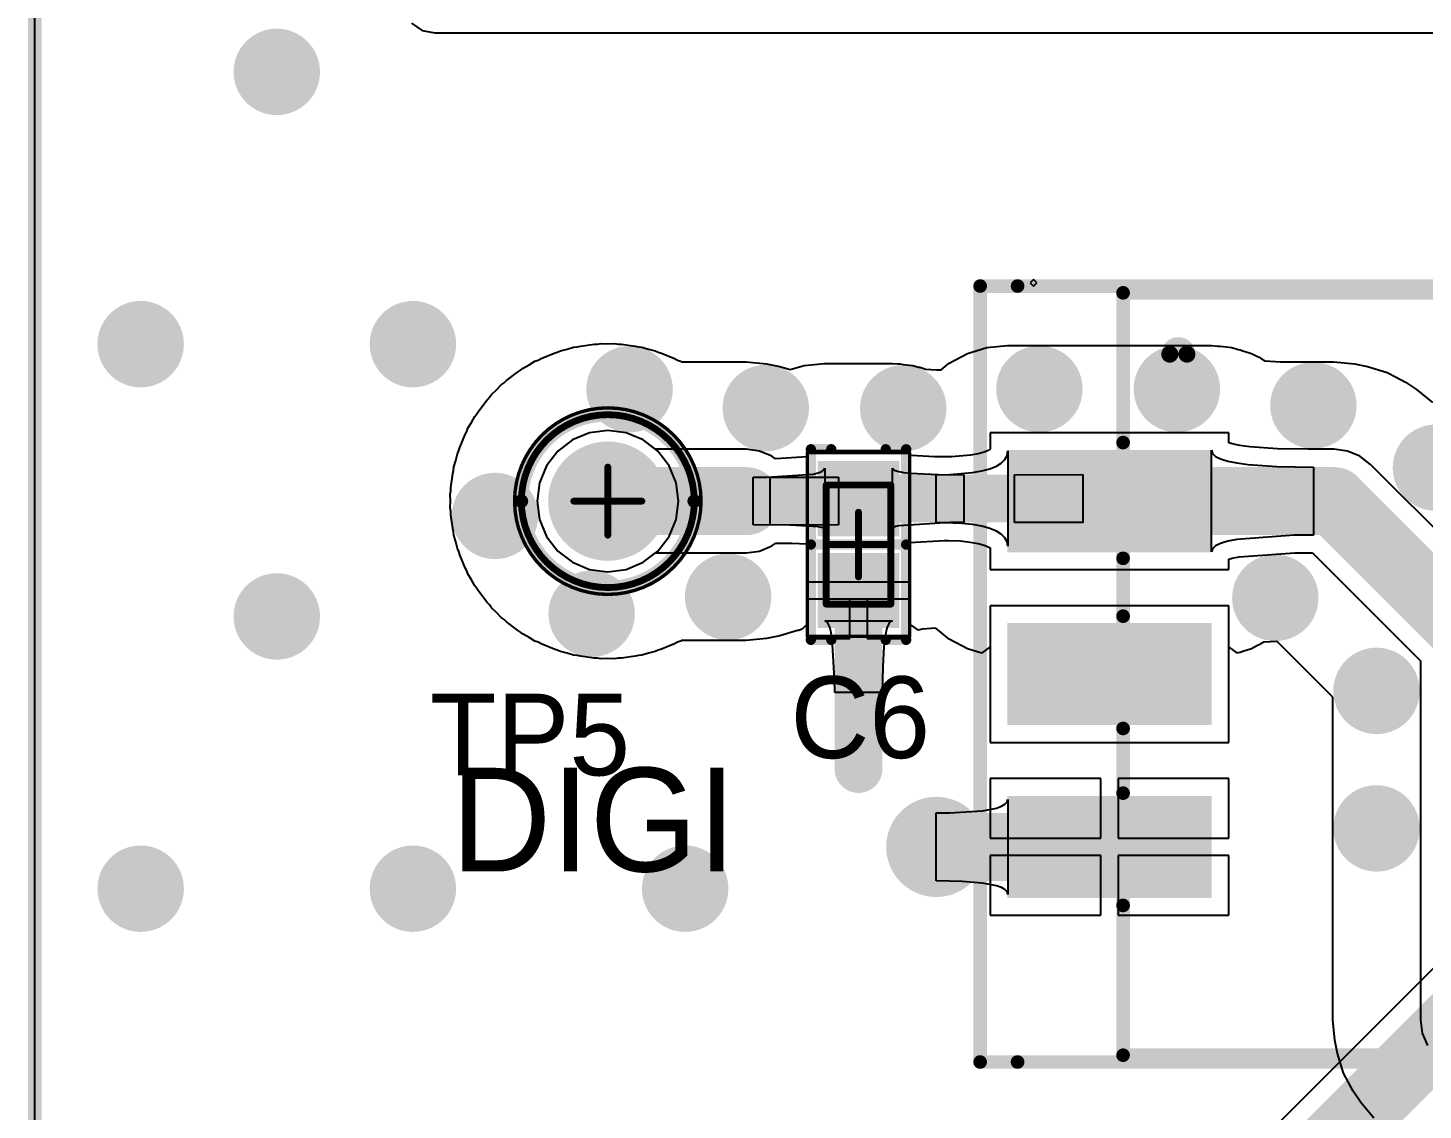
# Model space of a CAD drawing. Header units: millimetres. Extents: x 38.3 to 116.8, y 314 to 397.1.
# Drawn here: x 38.34 to 58.84, y 336.75 to 352.65 of the extents above; entities that cross this region are included whole.
import ezdxf

# ---------------------------------------------------------------- set-up
doc = ezdxf.new("R2010")
doc.units = ezdxf.units.MM
for name, color, linetype in [('BottomLayer', 5, 'Continuous'), ('BottomSolder', 6, 'Continuous'), ('Mechanical1', 6, 'Continuous'), ('Mechanical13', 56, 'Continuous'), ('Mechanical15', 56, 'Continuous'), ('Mechanical16', 56, 'Continuous'), ('Mechanical5', 56, 'Continuous'), ('MultiLayer', 9, 'Continuous'), ('PadHoleLayer', 156, 'Continuous'), ('TopLayer', 1, 'Continuous'), ('TopOverlay', 2, 'Continuous'), ('TopPaste', 8, 'Continuous'), ('TopSolder', 216, 'Continuous'), ('ViaHoleLayer', 16, 'Continuous')]:
    doc.layers.add(name, color=color, linetype=linetype)

# ---------------------------------------------------------------- blocks, each defined once
blk = doc.blocks.new('KSTN_5001_56')
at = {"layer": 'BottomLayer', "const_width": 0.775}
blk.add_lwpolyline([(-0.387, 0, 1), (0.387, 0, 1)], format="xyb", close=True, dxfattribs=at)
at = {"layer": 'BottomSolder', "const_width": 0.877}
blk.add_lwpolyline([(-0.438, 0, 1), (0.438, 0, 1)], format="xyb", close=True, dxfattribs=at)
at = {"layer": 'Mechanical13'}
for points, const_width in [([(1.27, 0, 1), (-1.27, 0, 1)], 0.1), ([(-1.295, 0, 1), (-1.245, 0, 1)], 0.05), ([(1.245, 0, 1), (1.295, 0, 1)], 0.05)]:
    blk.add_lwpolyline(points, format="xyb", close=True, dxfattribs=dict(at, const_width=const_width))
at = {"layer": 'Mechanical15'}
for points, const_width in [([(1.37, 0, 1), (-1.37, 0, 1)], 0.05), ([(-0.025, 0.5, 1), (0.025, 0.5, 1)], 0.05), ([(-0.025, 0.5, 1), (0.025, 0.5, 1)], 0.05), ([(-1.382, 0, 1), (-1.358, 0, 1)], 0.025), ([(-0.525, 0, 1), (-0.475, 0, 1)], 0.05), ([(-0.525, 0, 1), (-0.475, 0, 1)], 0.05), ([(0.475, 0, 1), (0.525, 0, 1)], 0.05), ([(0.475, 0, 1), (0.525, 0, 1)], 0.05), ([(1.358, 0, 1), (1.382, 0, 1)], 0.025), ([(-0.025, -0.5, 1), (0.025, -0.5, 1)], 0.05), ([(-0.025, -0.5, 1), (0.025, -0.5, 1)], 0.05)]:
    blk.add_lwpolyline(points, format="xyb", close=True, dxfattribs=dict(at, const_width=const_width))
at = {"layer": 'Mechanical15', "const_width": 0.1}
for points in [[(0, -0.5), (0, 0.5)], [(0, -0.5), (0, 0.5)], [(-0.5, 0), (0.5, 0)], [(-0.5, 0), (0.5, 0)]]:
    blk.add_lwpolyline(points, dxfattribs=at)
at = {"layer": 'MultiLayer', "const_width": 0.775}
blk.add_lwpolyline([(-0.387, 0, 1), (0.387, 0, 1)], format="xyb", close=True, dxfattribs=at)
at = {"layer": 'PadHoleLayer', "const_width": 0.508}
blk.add_lwpolyline([(-0.254, 0, 1), (0.254, 0, 1)], format="xyb", close=True, dxfattribs=at)
at = {"layer": 'TopLayer', "const_width": 0.775}
blk.add_lwpolyline([(-0.387, 0, 1), (0.387, 0, 1)], format="xyb", close=True, dxfattribs=at)
at = {"layer": 'TopOverlay'}
for points, const_width in [([(1.27, 0, 1), (-1.27, 0, 1)], 0.2), ([(-1.32, 0, 1), (-1.22, 0, 1)], 0.1), ([(1.22, 0, 1), (1.32, 0, 1)], 0.1)]:
    blk.add_lwpolyline(points, format="xyb", close=True, dxfattribs=dict(at, const_width=const_width))
at = {"layer": 'TopSolder', "const_width": 0.877}
blk.add_lwpolyline([(-0.438, 0, 1), (0.438, 0, 1)], format="xyb", close=True, dxfattribs=at)
blk = doc.blocks.new('SM_LP_5001_66')
at = {"layer": 'Mechanical13', "const_width": 0.2}
for points in [[(-6.4, -5.6), (-6.4, 5.6)], [(-6.4, 5.6), (6.4, 5.6)], [(6.4, -5.6), (6.4, 5.6)], [(-6.4, -5.6), (6.4, -5.6)]]:
    blk.add_lwpolyline(points, dxfattribs=at)
at = {"layer": 'Mechanical13', "const_width": 0.1}
for points in [[(-6.45, 5.6, 1), (-6.35, 5.6, 1)], [(-6.45, 5.6, 1), (-6.35, 5.6, 1)], [(6.35, 5.6, 1), (6.45, 5.6, 1)], [(6.35, 5.6, 1), (6.45, 5.6, 1)], [(-6.45, -5.6, 1), (-6.35, -5.6, 1)], [(-6.45, -5.6, 1), (-6.35, -5.6, 1)], [(6.35, -5.6, 1), (6.45, -5.6, 1)], [(6.35, -5.6, 1), (6.45, -5.6, 1)]]:
    blk.add_lwpolyline(points, format="xyb", close=True, dxfattribs=at)
at = {"layer": 'Mechanical15', "const_width": 0.2}
for points in [[(-8.5, -5.7), (-8.5, 5.7)], [(-8.5, 5.7), (8.5, 5.7)], [(8.5, -5.7), (8.5, 5.7)], [(-8.5, -5.7), (8.5, -5.7)]]:
    blk.add_lwpolyline(points, dxfattribs=at)
at = {"layer": 'Mechanical15', "const_width": 0.1}
for points in [[(-8.55, 5.7, 1), (-8.45, 5.7, 1)], [(-8.55, 5.7, 1), (-8.45, 5.7, 1)], [(8.45, 5.7, 1), (8.55, 5.7, 1)], [(8.45, 5.7, 1), (8.55, 5.7, 1)], [(-8.55, -5.7, 1), (-8.45, -5.7, 1)], [(-8.55, -5.7, 1), (-8.45, -5.7, 1)], [(8.45, -5.7, 1), (8.55, -5.7, 1)], [(8.45, -5.7, 1), (8.55, -5.7, 1)]]:
    blk.add_lwpolyline(points, format="xyb", close=True, dxfattribs=at)
at = {"layer": 'Mechanical16', "const_width": 0.1}
for points in [[(0, -0.5), (0, 0.5)], [(-0.5, 0), (0.5, 0)]]:
    blk.add_lwpolyline(points, dxfattribs=at)
at = {"layer": 'Mechanical16', "const_width": 0.05}
for points in [[(-0.025, 0.5, 1), (0.025, 0.5, 1)], [(-0.525, 0, 1), (-0.475, 0, 1)], [(0.475, 0, 1), (0.525, 0, 1)], [(-0.025, -0.5, 1), (0.025, -0.5, 1)]]:
    blk.add_lwpolyline(points, format="xyb", close=True, dxfattribs=at)
at = {"layer": 'Mechanical5', "const_width": 0.2}
for points in [[(-8.5, -5.7), (-8.5, 5.7)], [(-7.95, 5.7), (7.95, 5.7)], [(8.5, -5.7), (8.5, 5.7)], [(-7.95, -5.7), (7.95, -5.7)]]:
    blk.add_lwpolyline(points, dxfattribs=at)
at = {"layer": 'Mechanical5', "const_width": 0.1}
for points in [[(-8.55, 5.7, 1), (-8.45, 5.7, 1)], [(-8, 5.7, 1), (-7.9, 5.7, 1)], [(7.9, 5.7, 1), (8, 5.7, 1)], [(8.45, 5.7, 1), (8.55, 5.7, 1)], [(-8.55, -5.7, 1), (-8.45, -5.7, 1)], [(-8, -5.7, 1), (-7.9, -5.7, 1)], [(7.9, -5.7, 1), (8, -5.7, 1)], [(8.45, -5.7, 1), (8.55, -5.7, 1)]]:
    blk.add_lwpolyline(points, format="xyb", close=True, dxfattribs=at)
at = {"layer": 'TopLayer'}
for points in [[(-8.1, 1.79), (-5.1, 1.79), (-8.1, 3.29), (-5.1, 3.29)], [(5.1, 1.79), (8.1, 1.79), (5.1, 3.29), (8.1, 3.29)], [(-8.1, -0.75), (-5.1, -0.75), (-8.1, 0.75), (-5.1, 0.75)], [(5.1, -0.75), (8.1, -0.75), (5.1, 0.75), (8.1, 0.75)], [(-8.1, -3.29), (-5.1, -3.29), (-8.1, -1.79), (-5.1, -1.79)], [(5.1, -3.29), (8.1, -3.29), (5.1, -1.79), (8.1, -1.79)]]:
    blk.add_solid(points, dxfattribs=at)
at = {"layer": 'TopOverlay', "const_width": 0.2}
for points in [[(-6.4, 3.4), (-6.4, 5.6)], [(-6.4, 5.6), (6.4, 5.6)], [(6.4, 3.4), (6.4, 5.6)], [(-6.4, 0.85), (-6.4, 1.7)], [(6.4, 0.85), (6.4, 1.7)], [(-6.4, -1.75), (-6.4, -0.8)], [(6.4, -1.75), (6.4, -0.8)], [(-6.4, -5.6), (-6.4, -3.4)], [(6.4, -5.6), (6.4, -3.4)], [(-6.4, -5.6), (6.4, -5.6)]]:
    blk.add_lwpolyline(points, dxfattribs=at)
at = {"layer": 'TopOverlay'}
for points, const_width in [([(-6.45, 5.6, 1), (-6.35, 5.6, 1)], 0.1), ([(-6.45, 5.6, 1), (-6.35, 5.6, 1)], 0.1), ([(6.35, 5.6, 1), (6.45, 5.6, 1)], 0.1), ([(6.35, 5.6, 1), (6.45, 5.6, 1)], 0.1), ([(-5.463, 4.699, 1), (-5.713, 4.699, 1)], 0.25), ([(-5.776, 4.699, 1), (-5.651, 4.699, 1)], 0.125), ([(-5.525, 4.699, 1), (-5.4, 4.699, 1)], 0.125), ([(-6.45, 3.4, 1), (-6.35, 3.4, 1)], 0.1), ([(6.35, 3.4, 1), (6.45, 3.4, 1)], 0.1), ([(-6.45, 1.7, 1), (-6.35, 1.7, 1)], 0.1), ([(6.35, 1.7, 1), (6.45, 1.7, 1)], 0.1), ([(-6.45, 0.85, 1), (-6.35, 0.85, 1)], 0.1), ([(6.35, 0.85, 1), (6.45, 0.85, 1)], 0.1), ([(-6.45, -0.8, 1), (-6.35, -0.8, 1)], 0.1), ([(6.35, -0.8, 1), (6.45, -0.8, 1)], 0.1), ([(-6.45, -1.75, 1), (-6.35, -1.75, 1)], 0.1), ([(6.35, -1.75, 1), (6.45, -1.75, 1)], 0.1), ([(-6.45, -3.4, 1), (-6.35, -3.4, 1)], 0.1), ([(6.35, -3.4, 1), (6.45, -3.4, 1)], 0.1), ([(-6.45, -5.6, 1), (-6.35, -5.6, 1)], 0.1), ([(-6.45, -5.6, 1), (-6.35, -5.6, 1)], 0.1), ([(6.35, -5.6, 1), (6.45, -5.6, 1)], 0.1), ([(6.35, -5.6, 1), (6.45, -5.6, 1)], 0.1)]:
    blk.add_lwpolyline(points, format="xyb", close=True, dxfattribs=dict(at, const_width=const_width))
at = {"layer": 'TopPaste'}
for points in [[(-8.1, 1.79), (-5.1, 1.79), (-8.1, 3.29), (-5.1, 3.29)], [(5.1, 1.79), (8.1, 1.79), (5.1, 3.29), (8.1, 3.29)], [(-8.1, -0.75), (-5.1, -0.75), (-8.1, 0.75), (-5.1, 0.75)], [(5.1, -0.75), (8.1, -0.75), (5.1, 0.75), (8.1, 0.75)], [(-8.1, -3.29), (-5.1, -3.29), (-8.1, -1.79), (-5.1, -1.79)], [(5.1, -3.29), (8.1, -3.29), (5.1, -1.79), (8.1, -1.79)]]:
    blk.add_solid(points, dxfattribs=at)
at = {"layer": 'TopSolder'}
for points in [[(-8.1, 1.79), (-5.1, 1.79), (-8.1, 3.29), (-5.1, 3.29)], [(5.1, 1.79), (8.1, 1.79), (5.1, 3.29), (8.1, 3.29)], [(-8.1, -0.75), (-5.1, -0.75), (-8.1, 0.75), (-5.1, 0.75)], [(5.1, -0.75), (8.1, -0.75), (5.1, 0.75), (8.1, 0.75)], [(-8.1, -3.29), (-5.1, -3.29), (-8.1, -1.79), (-5.1, -1.79)], [(5.1, -3.29), (8.1, -3.29), (5.1, -1.79), (8.1, -1.79)]]:
    blk.add_solid(points, dxfattribs=at)
at = {"layer": 'Mechanical5'}
blk.add_text('T2', height=1, dxfattribs=at).set_placement((0, 0))
blk = doc.blocks.new('CAP_0603_1608_101')
at = {"layer": 'Mechanical13', "const_width": 0.1}
for points in [[(-0.875, 0.475), (-0.875, -0.475)], [(-0.875, 0.475), (0.875, 0.475)], [(0.875, 0.475), (0.875, -0.475)], [(-0.875, -0.475), (0.875, -0.475)]]:
    blk.add_lwpolyline(points, dxfattribs=at)
at = {"layer": 'Mechanical13', "const_width": 0.05}
for points in [[(-0.9, 0.475, 1), (-0.85, 0.475, 1)], [(-0.9, 0.475, 1), (-0.85, 0.475, 1)], [(0.85, 0.475, 1), (0.9, 0.475, 1)], [(0.85, 0.475, 1), (0.9, 0.475, 1)], [(-0.9, -0.475, 1), (-0.85, -0.475, 1)], [(-0.9, -0.475, 1), (-0.85, -0.475, 1)], [(0.85, -0.475, 1), (0.9, -0.475, 1)], [(0.85, -0.475, 1), (0.9, -0.475, 1)]]:
    blk.add_lwpolyline(points, format="xyb", close=True, dxfattribs=at)
at = {"layer": 'Mechanical15'}
for points, const_width in [([(-1.35, 0.75), (-1.35, -0.75)], 0.05), ([(-1.35, 0.75), (1.35, 0.75)], 0.05), ([(1.35, 0.75), (1.35, -0.75)], 0.05), ([(0, 0.475), (0, -0.475)], 0.1), ([(-0.475, 0), (0.475, 0)], 0.1), ([(-1.35, -0.75), (1.35, -0.75)], 0.05)]:
    blk.add_lwpolyline(points, dxfattribs=dict(at, const_width=const_width))
for points, const_width in [([(-1.362, 0.75, 1), (-1.338, 0.75, 1)], 0.025), ([(-1.362, 0.75, 1), (-1.338, 0.75, 1)], 0.025), ([(1.338, 0.75, 1), (1.362, 0.75, 1)], 0.025), ([(1.338, 0.75, 1), (1.362, 0.75, 1)], 0.025), ([(-0.025, 0.475, 1), (0.025, 0.475, 1)], 0.05), ([(-0.5, 0, 1), (-0.45, 0, 1)], 0.05), ([(0.45, 0, 1), (0.5, 0, 1)], 0.05), ([(-0.025, -0.475, 1), (0.025, -0.475, 1)], 0.05), ([(-1.362, -0.75, 1), (-1.338, -0.75, 1)], 0.025), ([(-1.362, -0.75, 1), (-1.338, -0.75, 1)], 0.025), ([(1.338, -0.75, 1), (1.362, -0.75, 1)], 0.025), ([(1.338, -0.75, 1), (1.362, -0.75, 1)], 0.025)]:
    blk.add_lwpolyline(points, format="xyb", close=True, dxfattribs=dict(at, const_width=const_width))
at = {"layer": 'TopLayer'}
for points in [[(-0.225, -0.5), (-0.225, 0.5), (-1.125, -0.5), (-1.125, 0.5)], [(1.125, -0.5), (1.125, 0.5), (0.225, -0.5), (0.225, 0.5)]]:
    blk.add_solid(points, dxfattribs=at)
at = {"layer": 'TopOverlay', "const_width": 0.15}
for points in [[(-1.4, 0.7), (1.4, 0.7)], [(-1.4, 0.7), (-1.4, 0.4)], [(0, 0.7), (0, -0.7)], [(1.4, 0.7), (1.4, 0.4)], [(-1.4, -0.4), (-1.4, -0.7)], [(1.4, -0.4), (1.4, -0.7)], [(-1.4, -0.7), (1.4, -0.7)]]:
    blk.add_lwpolyline(points, dxfattribs=at)
at = {"layer": 'TopOverlay', "const_width": 0.075}
for points in [[(-1.438, 0.7, 1), (-1.362, 0.7, 1)], [(-1.438, 0.7, 1), (-1.362, 0.7, 1)], [(-0.038, 0.7, 1), (0.038, 0.7, 1)], [(1.362, 0.7, 1), (1.438, 0.7, 1)], [(1.362, 0.7, 1), (1.438, 0.7, 1)], [(-1.438, 0.4, 1), (-1.362, 0.4, 1)], [(1.362, 0.4, 1), (1.438, 0.4, 1)], [(-1.438, -0.4, 1), (-1.362, -0.4, 1)], [(1.362, -0.4, 1), (1.438, -0.4, 1)], [(-1.438, -0.7, 1), (-1.362, -0.7, 1)], [(-1.438, -0.7, 1), (-1.362, -0.7, 1)], [(-0.038, -0.7, 1), (0.038, -0.7, 1)], [(1.362, -0.7, 1), (1.438, -0.7, 1)], [(1.362, -0.7, 1), (1.438, -0.7, 1)]]:
    blk.add_lwpolyline(points, format="xyb", close=True, dxfattribs=at)
at = {"layer": 'TopPaste'}
for points in [[(-0.225, -0.5), (-0.225, 0.5), (-1.125, -0.5), (-1.125, 0.5)], [(1.125, -0.5), (1.125, 0.5), (0.225, -0.5), (0.225, 0.5)]]:
    blk.add_solid(points, dxfattribs=at)
at = {"layer": 'TopSolder'}
for points in [[(-0.123, -0.602), (-0.123, 0.602), (-1.227, -0.602), (-1.227, 0.602)], [(1.227, -0.602), (1.227, 0.602), (0.123, -0.602), (0.123, 0.602)]]:
    blk.add_solid(points, dxfattribs=at)

msp = doc.modelspace()

# ---------------------------------------------------------------- linework, layer by layer
at = {"layer": 'BottomLayer'}
for p, q in [((38.443, 315.15), (38.443, 395.948)), ((43.978, 352.715), (44.136, 352.609)), ((44.136, 352.609), (44.323, 352.572)), ((44.323, 352.572), (61.712, 352.572)), ((46.594, 346.697), (46.344, 346.593)), ((46.863, 346.732), (46.594, 346.697)), ((47.132, 346.697), (46.863, 346.732)), ((47.382, 346.593), (47.132, 346.697)), ((46.129, 346.428), (45.964, 346.213)), ((46.344, 346.593), (46.129, 346.428)), ((47.597, 346.428), (47.382, 346.593)), ((47.762, 346.213), (47.597, 346.428)), ((45.964, 346.213), (45.86, 345.963)), ((47.866, 345.963), (47.762, 346.213)), ((45.86, 345.963), (45.825, 345.694)), ((47.901, 345.694), (47.866, 345.963)), ((45.825, 345.694), (45.86, 345.425)), ((47.866, 345.425), (47.901, 345.694)), ((45.86, 345.425), (45.964, 345.175)), ((47.762, 345.175), (47.866, 345.425)), ((45.964, 345.175), (46.129, 344.96)), ((47.597, 344.96), (47.762, 345.175)), ((46.129, 344.96), (46.344, 344.795)), ((46.344, 344.795), (46.594, 344.691)), ((47.132, 344.691), (47.382, 344.795)), ((47.382, 344.795), (47.597, 344.96)), ((46.594, 344.691), (46.863, 344.656)), ((46.863, 344.656), (47.132, 344.691)), ((59.66, 339.501), (56.739, 336.58))]:
    msp.add_line(p, q, dxfattribs=at)
at = {"layer": 'BottomLayer', "const_width": 0.635}
for points in [[(41.682, 352, 1), (42.317, 352, 1)], [(39.682, 348, 1), (40.317, 348, 1)], [(43.682, 348, 1), (44.317, 348, 1)], [(46.865, 347.338, 1), (47.5, 347.338, 1)], [(52.886, 347.341, 1), (53.521, 347.341, 1)], [(54.906, 347.341, 1), (55.541, 347.341, 1)], [(48.866, 347.061, 1), (49.501, 347.061, 1)], [(50.886, 347.057, 1), (51.521, 347.057, 1)], [(56.911, 347.1, 1), (57.546, 347.1, 1)], [(58.712, 346.185, 1), (59.347, 346.185, 1)], [(44.888, 345.476, 1), (45.523, 345.476, 1)], [(48.313, 344.288, 1), (48.948, 344.288, 1)], [(56.352, 344.273, 1), (56.987, 344.273, 1)], [(41.682, 344, 1), (42.317, 344, 1)], [(46.308, 344.039, 1), (46.943, 344.039, 1)], [(57.839, 342.906, 1), (58.474, 342.906, 1)], [(57.839, 340.886, 1), (58.474, 340.886, 1)], [(51.371, 340.614, 1), (52.007, 340.614, 1)], [(39.682, 340, 1), (40.317, 340, 1)], [(43.682, 340, 1), (44.317, 340, 1)], [(47.682, 340, 1), (48.317, 340, 1)]]:
    msp.add_lwpolyline(points, format="xyb", close=True, dxfattribs=at)
at = {"layer": 'BottomLayer', "const_width": 1}
msp.add_lwpolyline([(57.277, 336.042), (60.198, 338.963)], dxfattribs=at)
at = {"layer": 'BottomSolder', "const_width": 0.737}
msp.add_lwpolyline([(51.321, 340.614, 1), (52.057, 340.614, 1)], format="xyb", close=True, dxfattribs=at)
at = {"layer": 'Mechanical1', "const_width": 0.2}
msp.add_lwpolyline([(38.443, 315.15), (38.443, 395.948)], dxfattribs=at)
at = {"layer": 'MultiLayer', "const_width": 0.635}
for points in [[(41.682, 352, 1), (42.317, 352, 1)], [(39.682, 348, 1), (40.317, 348, 1)], [(43.682, 348, 1), (44.317, 348, 1)], [(46.865, 347.338, 1), (47.5, 347.338, 1)], [(52.886, 347.341, 1), (53.521, 347.341, 1)], [(54.906, 347.341, 1), (55.541, 347.341, 1)], [(48.866, 347.061, 1), (49.501, 347.061, 1)], [(50.886, 347.057, 1), (51.521, 347.057, 1)], [(56.911, 347.1, 1), (57.546, 347.1, 1)], [(58.712, 346.185, 1), (59.347, 346.185, 1)], [(44.888, 345.476, 1), (45.523, 345.476, 1)], [(48.313, 344.288, 1), (48.948, 344.288, 1)], [(56.352, 344.273, 1), (56.987, 344.273, 1)], [(41.682, 344, 1), (42.317, 344, 1)], [(46.308, 344.039, 1), (46.943, 344.039, 1)], [(57.839, 342.906, 1), (58.474, 342.906, 1)], [(57.839, 340.886, 1), (58.474, 340.886, 1)], [(51.371, 340.614, 1), (52.007, 340.614, 1)], [(39.682, 340, 1), (40.317, 340, 1)], [(43.682, 340, 1), (44.317, 340, 1)], [(47.682, 340, 1), (48.317, 340, 1)]]:
    msp.add_lwpolyline(points, format="xyb", close=True, dxfattribs=at)
at = {"layer": 'TopLayer'}
for p, q in [((38.443, 315.15), (38.443, 358.307)), ((45.884, 347.79), (46.073, 347.869)), ((46.073, 347.869), (46.121, 347.883)), ((46.121, 347.883), (46.167, 347.904)), ((46.167, 347.904), (46.265, 347.927)), ((46.265, 347.927), (46.361, 347.956)), ((46.361, 347.956), (46.411, 347.961)), ((46.411, 347.961), (46.46, 347.972)), ((46.46, 347.972), (46.662, 347.999)), ((46.662, 347.999), (46.713, 348.001)), ((46.713, 348.001), (46.763, 348.009)), ((46.763, 348.009), (46.863, 348.006)), ((46.863, 348.006), (46.963, 348.009)), ((46.963, 348.009), (47.013, 348.001)), ((47.013, 348.001), (47.064, 347.999)), ((47.064, 347.999), (47.266, 347.972)), ((47.266, 347.972), (47.315, 347.961)), ((47.315, 347.961), (47.365, 347.956)), ((47.365, 347.956), (47.461, 347.927)), ((47.461, 347.927), (47.559, 347.904)), ((47.559, 347.904), (47.605, 347.883)), ((47.605, 347.883), (47.653, 347.869)), ((47.653, 347.869), (47.842, 347.79)), ((51.879, 347.722), (52.145, 347.864)), ((52.145, 347.864), (52.433, 347.951)), ((52.433, 347.951), (52.733, 347.98)), ((52.733, 347.98), (55.733, 347.98)), ((55.733, 347.98), (55.823, 347.972)), ((55.823, 347.972), (55.858, 347.972)), ((55.858, 347.972), (55.904, 347.964)), ((55.904, 347.964), (56.033, 347.951)), ((56.033, 347.951), (56.124, 347.923)), ((56.124, 347.923), (56.154, 347.918)), ((56.154, 347.918), (56.192, 347.903)), ((56.192, 347.903), (56.321, 347.864)), ((56.321, 347.864), (56.408, 347.817)), ((45.58, 347.617), (45.619, 347.648)), ((45.619, 347.648), (45.707, 347.696)), ((45.707, 347.696), (45.793, 347.749)), ((45.793, 347.749), (45.84, 347.767)), ((45.84, 347.767), (45.884, 347.79)), ((47.842, 347.79), (47.886, 347.767)), ((47.886, 347.767), (47.933, 347.749)), ((47.933, 347.749), (47.947, 347.74)), ((47.947, 347.74), (48.895, 347.74)), ((48.895, 347.74), (49.195, 347.711)), ((49.195, 347.711), (49.39, 347.672)), ((49.39, 347.672), (49.542, 347.626)), ((49.542, 347.626), (49.746, 347.688)), ((49.746, 347.688), (50.046, 347.717)), ((50.046, 347.717), (51.046, 347.717)), ((51.046, 347.717), (51.124, 347.71)), ((51.124, 347.71), (51.152, 347.711)), ((51.152, 347.711), (51.2, 347.702)), ((51.2, 347.702), (51.346, 347.688)), ((51.346, 347.688), (51.425, 347.664)), ((51.425, 347.664), (51.449, 347.66)), ((51.449, 347.66), (51.489, 347.645)), ((51.489, 347.645), (51.528, 347.633)), ((51.761, 347.624), (51.879, 347.722)), ((56.408, 347.817), (56.434, 347.807)), ((56.434, 347.807), (56.465, 347.786)), ((56.465, 347.786), (56.522, 347.756)), ((56.522, 347.756), (56.745, 347.74)), ((56.745, 347.74), (57.531, 347.74)), ((57.531, 347.74), (57.831, 347.711)), ((57.831, 347.711), (58.026, 347.672)), ((58.026, 347.672), (58.314, 347.585)), ((45.338, 347.431), (45.375, 347.466)), ((45.375, 347.466), (45.537, 347.59)), ((45.537, 347.59), (45.58, 347.617)), ((51.528, 347.633), (51.693, 347.624)), ((51.693, 347.624), (51.761, 347.624)), ((58.314, 347.585), (58.447, 347.514)), ((58.447, 347.514), (58.58, 347.443)), ((58.58, 347.443), (58.745, 347.332)), ((45.126, 347.219), (45.155, 347.26)), ((45.155, 347.26), (45.228, 347.329)), ((45.228, 347.329), (45.297, 347.402)), ((45.297, 347.402), (45.338, 347.431)), ((58.745, 347.332), (58.978, 347.141)), ((44.967, 347.02), (45.091, 347.182)), ((45.091, 347.182), (45.126, 347.219)), ((44.808, 346.764), (44.861, 346.85)), ((44.861, 346.85), (44.909, 346.938)), ((44.909, 346.938), (44.94, 346.977)), ((44.94, 346.977), (44.967, 347.02)), ((44.688, 346.484), (44.767, 346.673)), ((44.767, 346.673), (44.79, 346.717)), ((44.79, 346.717), (44.808, 346.764)), ((46.594, 346.697), (46.344, 346.593)), ((46.594, 346.697), (46.344, 346.593)), ((46.863, 346.732), (46.594, 346.697)), ((46.863, 346.732), (46.594, 346.697)), ((47.132, 346.697), (46.863, 346.732)), ((47.132, 346.697), (46.863, 346.732)), ((47.382, 346.593), (47.132, 346.697)), ((47.382, 346.593), (47.132, 346.697)), ((55.72, 346.698), (52.479, 346.698)), ((52.479, 346.698), (52.479, 346.455)), ((55.72, 346.698), (52.479, 346.698)), ((52.479, 346.698), (52.479, 346.455)), ((55.73, 346.7), (55.72, 346.698)), ((55.73, 346.7), (55.72, 346.698)), ((55.74, 346.698), (55.73, 346.7)), ((55.74, 346.698), (55.73, 346.7)), ((55.742, 346.698), (55.74, 346.698)), ((55.742, 346.698), (55.74, 346.698)), ((55.751, 346.699), (55.742, 346.698)), ((55.751, 346.699), (55.742, 346.698)), ((55.755, 346.698), (55.751, 346.699)), ((55.755, 346.698), (55.751, 346.699)), ((55.987, 346.698), (55.755, 346.698)), ((55.987, 346.698), (55.755, 346.698)), ((55.987, 346.549), (55.987, 346.698)), ((55.987, 346.549), (55.987, 346.698)), ((44.653, 346.39), (44.674, 346.436)), ((44.674, 346.436), (44.688, 346.484)), ((46.129, 346.428), (45.964, 346.213)), ((46.129, 346.428), (45.964, 346.213)), ((46.344, 346.593), (46.129, 346.428)), ((46.344, 346.593), (46.129, 346.428)), ((47.562, 346.455), (47.382, 346.593)), ((47.562, 346.455), (47.382, 346.593)), ((48.895, 346.455), (47.562, 346.455)), ((48.895, 346.455), (47.562, 346.455)), ((49.092, 346.429), (48.895, 346.455)), ((49.092, 346.429), (48.895, 346.455)), ((49.275, 346.353), (49.092, 346.429)), ((49.275, 346.353), (49.092, 346.429)), ((50.039, 346.435), (49.792, 346.435)), ((49.792, 346.435), (49.792, 346.346)), ((50.039, 346.435), (49.792, 346.435)), ((49.792, 346.435), (49.792, 346.346)), ((50.049, 346.437), (50.039, 346.435)), ((50.049, 346.437), (50.039, 346.435)), ((50.059, 346.435), (50.049, 346.437)), ((50.049, 346.437), (50.049, 346.437)), ((50.049, 346.437), (50.049, 346.437)), ((50.059, 346.435), (50.049, 346.437)), ((50.049, 346.437), (50.049, 346.437)), ((50.049, 346.437), (50.049, 346.437)), ((51.033, 346.435), (50.059, 346.435)), ((51.033, 346.435), (50.059, 346.435)), ((51.043, 346.437), (51.033, 346.435)), ((51.043, 346.437), (51.033, 346.435)), ((51.053, 346.435), (51.043, 346.437)), ((51.053, 346.435), (51.043, 346.437)), ((51.3, 346.435), (51.053, 346.435)), ((51.3, 346.435), (51.053, 346.435)), ((51.3, 346.366), (51.3, 346.435)), ((51.3, 346.366), (51.3, 346.435)), ((52.393, 346.414), (52.303, 346.39)), ((52.393, 346.414), (52.303, 346.39)), ((52.453, 346.439), (52.393, 346.414)), ((52.453, 346.439), (52.393, 346.414)), ((52.479, 346.455), (52.453, 346.439)), ((52.479, 346.455), (52.453, 346.439)), ((52.729, 346.365), (52.739, 346.431)), ((52.739, 346.431), (52.739, 345.031)), ((55.73, 344.947), (55.73, 346.441)), ((55.73, 346.441), (55.745, 346.394)), ((56.034, 346.534), (55.987, 346.549)), ((56.034, 346.534), (55.987, 346.549)), ((56.148, 346.511), (56.034, 346.534)), ((56.148, 346.511), (56.034, 346.534)), ((56.296, 346.491), (56.148, 346.511)), ((56.296, 346.491), (56.148, 346.511)), ((56.701, 346.463), (56.296, 346.491)), ((56.701, 346.463), (56.296, 346.491)), ((57.149, 346.455), (56.701, 346.463)), ((57.149, 346.455), (56.701, 346.463)), ((57.531, 346.455), (57.149, 346.455)), ((57.531, 346.455), (57.149, 346.455)), ((57.728, 346.429), (57.531, 346.455)), ((57.728, 346.429), (57.531, 346.455)), ((57.911, 346.353), (57.728, 346.429)), ((57.911, 346.353), (57.728, 346.429)), ((44.601, 346.196), (44.63, 346.292)), ((44.63, 346.292), (44.653, 346.39)), ((45.964, 346.213), (45.86, 345.963)), ((45.964, 346.213), (45.86, 345.963)), ((49.326, 346.314), (49.275, 346.353)), ((49.326, 346.314), (49.275, 346.353)), ((49.792, 346.346), (49.326, 346.314)), ((49.792, 346.346), (49.326, 346.314)), ((51.326, 346.363), (51.3, 346.366)), ((51.326, 346.363), (51.3, 346.366)), ((51.661, 346.347), (51.326, 346.363)), ((51.661, 346.347), (51.326, 346.363)), ((51.916, 346.347), (51.661, 346.347)), ((51.916, 346.347), (51.661, 346.347)), ((52.19, 346.37), (51.916, 346.347)), ((52.19, 346.37), (51.916, 346.347)), ((52.303, 346.39), (52.19, 346.37)), ((52.303, 346.39), (52.19, 346.37)), ((52.571, 346.207), (52.644, 346.253)), ((52.644, 346.253), (52.697, 346.305)), ((52.697, 346.305), (52.729, 346.365)), ((55.745, 346.394), (55.79, 346.352)), ((55.79, 346.352), (55.865, 346.315)), ((55.865, 346.315), (55.97, 346.283)), ((55.97, 346.283), (56.105, 346.256)), ((56.105, 346.256), (56.27, 346.234)), ((56.27, 346.234), (56.69, 346.204)), ((58.069, 346.232), (57.911, 346.353)), ((58.069, 346.232), (57.911, 346.353)), ((60.101, 344.2), (58.069, 346.232)), ((60.101, 344.2), (58.069, 346.232)), ((44.558, 345.895), (44.585, 346.097)), ((44.585, 346.097), (44.596, 346.146)), ((44.596, 346.146), (44.601, 346.196)), ((48.999, 346.044), (49.199, 346.045)), ((48.999, 345.344), (48.999, 346.044)), ((49.199, 346.045), (49.881, 346.092)), ((49.248, 345.34), (49.248, 346.048)), ((49.248, 346.048), (49.259, 346.047)), ((49.259, 346.047), (49.411, 346.045)), ((49.411, 346.045), (50.252, 346.044)), ((49.881, 346.092), (49.955, 346.11)), ((49.955, 346.11), (50.007, 346.13)), ((50.007, 346.13), (50.039, 346.153)), ((50.039, 346.153), (50.049, 346.178)), ((50.049, 346.178), (50.049, 345.284)), ((50.252, 346.044), (50.252, 345.344)), ((51.043, 345.284), (51.043, 346.178)), ((51.043, 346.178), (51.053, 346.16)), ((51.053, 346.16), (51.085, 346.143)), ((51.085, 346.143), (51.137, 346.129)), ((51.137, 346.129), (51.211, 346.116)), ((51.211, 346.116), (51.305, 346.105)), ((51.305, 346.105), (51.715, 346.085)), ((51.686, 346.081), (51.886, 346.084)), ((51.686, 345.381), (51.686, 346.081)), ((51.715, 346.085), (52.093, 346.081)), ((51.886, 346.084), (52.223, 346.113)), ((52.093, 346.081), (52.093, 345.381)), ((52.223, 346.113), (52.36, 346.137)), ((52.36, 346.137), (52.476, 346.168)), ((52.476, 346.168), (52.571, 346.207)), ((52.839, 346.081), (53.843, 346.085)), ((52.839, 345.381), (52.839, 346.081)), ((53.843, 346.085), (53.843, 345.377)), ((56.69, 346.204), (57.23, 346.194)), ((57.23, 346.194), (57.23, 345.194)), ((44.548, 345.794), (44.556, 345.844)), ((44.556, 345.844), (44.558, 345.895)), ((45.86, 345.963), (45.825, 345.694)), ((45.86, 345.963), (45.825, 345.694)), ((44.551, 345.694), (44.548, 345.794)), ((44.548, 345.594), (44.551, 345.694)), ((44.556, 345.544), (44.548, 345.594)), ((45.825, 345.694), (45.86, 345.425)), ((45.825, 345.694), (45.86, 345.425)), ((44.558, 345.493), (44.556, 345.544)), ((44.585, 345.291), (44.558, 345.493)), ((45.86, 345.425), (45.964, 345.175)), ((45.86, 345.425), (45.964, 345.175)), ((44.596, 345.242), (44.585, 345.291)), ((44.601, 345.192), (44.596, 345.242)), ((44.63, 345.096), (44.601, 345.192)), ((49.535, 345.339), (48.999, 345.344)), ((50.252, 345.344), (49.248, 345.34)), ((49.881, 345.322), (49.535, 345.339)), ((49.955, 345.315), (49.881, 345.322)), ((50.007, 345.306), (49.955, 345.315)), ((50.039, 345.295), (50.007, 345.306)), ((50.049, 345.284), (50.039, 345.295)), ((51.053, 345.302), (51.043, 345.284)), ((51.085, 345.319), (51.053, 345.302)), ((51.137, 345.333), (51.085, 345.319)), ((51.893, 345.38), (51.137, 345.333)), ((52.065, 345.367), (51.686, 345.381)), ((52.093, 345.381), (51.893, 345.38)), ((52.223, 345.349), (52.065, 345.367)), ((52.36, 345.325), (52.223, 345.349)), ((52.476, 345.294), (52.36, 345.325)), ((52.571, 345.255), (52.476, 345.294)), ((52.644, 345.21), (52.571, 345.255)), ((52.697, 345.157), (52.644, 345.21)), ((53.68, 345.38), (52.839, 345.381)), ((53.832, 345.378), (53.68, 345.38)), ((53.843, 345.377), (53.832, 345.378)), ((56.945, 345.192), (56.105, 345.132)), ((57.23, 345.194), (56.945, 345.192)), ((44.653, 344.998), (44.63, 345.096)), ((44.674, 344.952), (44.653, 344.998)), ((45.964, 345.175), (46.129, 344.96)), ((45.964, 345.175), (46.129, 344.96)), ((49.092, 344.959), (49.275, 345.035)), ((49.092, 344.959), (49.275, 345.035)), ((49.275, 345.035), (49.331, 345.078)), ((49.275, 345.035), (49.331, 345.078)), ((49.331, 345.078), (49.56, 345.078)), ((49.331, 345.078), (49.56, 345.078)), ((49.56, 345.078), (49.792, 345.067)), ((49.56, 345.078), (49.792, 345.067)), ((49.792, 345.067), (49.792, 344.508)), ((49.792, 345.067), (49.792, 344.508)), ((51.3, 345.084), (51.806, 345.115)), ((51.3, 345.084), (51.806, 345.115)), ((51.3, 344.508), (51.3, 345.084)), ((51.3, 344.508), (51.3, 345.084)), ((51.806, 345.115), (51.867, 345.115)), ((51.806, 345.115), (51.867, 345.115)), ((51.867, 345.115), (52.046, 345.109)), ((51.867, 345.115), (52.046, 345.109)), ((52.046, 345.109), (52.186, 345.093)), ((52.046, 345.109), (52.186, 345.093)), ((52.186, 345.093), (52.303, 345.072)), ((52.186, 345.093), (52.303, 345.072)), ((52.303, 345.072), (52.393, 345.048)), ((52.303, 345.072), (52.393, 345.048)), ((52.393, 345.048), (52.453, 345.023)), ((52.393, 345.048), (52.453, 345.023)), ((52.453, 345.023), (52.479, 345.007)), ((52.453, 345.023), (52.479, 345.007)), ((52.479, 345.007), (52.479, 344.69)), ((52.479, 345.007), (52.479, 344.69)), ((52.729, 345.097), (52.697, 345.157)), ((52.739, 345.031), (52.729, 345.097)), ((55.745, 344.994), (55.73, 344.947)), ((55.79, 345.036), (55.745, 344.994)), ((55.865, 345.073), (55.79, 345.036)), ((55.97, 345.105), (55.865, 345.073)), ((56.105, 345.132), (55.97, 345.105)), ((44.688, 344.904), (44.674, 344.952)), ((44.767, 344.715), (44.688, 344.904)), ((46.129, 344.96), (46.344, 344.795)), ((46.129, 344.96), (46.344, 344.795)), ((46.344, 344.795), (46.594, 344.691)), ((46.344, 344.795), (46.594, 344.691)), ((47.132, 344.691), (47.382, 344.795)), ((47.132, 344.691), (47.382, 344.795)), ((47.382, 344.795), (47.562, 344.933)), ((47.382, 344.795), (47.562, 344.933)), ((47.562, 344.933), (48.895, 344.933)), ((47.562, 344.933), (48.895, 344.933)), ((48.895, 344.933), (49.092, 344.959)), ((48.895, 344.933), (49.092, 344.959)), ((55.987, 344.839), (56.034, 344.854)), ((55.987, 344.839), (56.034, 344.854)), ((55.987, 344.69), (55.987, 344.839)), ((55.987, 344.69), (55.987, 344.839)), ((56.034, 344.854), (56.14, 344.875)), ((56.034, 344.854), (56.14, 344.875)), ((56.14, 344.875), (56.955, 344.933)), ((56.14, 344.875), (56.955, 344.933)), ((56.955, 344.933), (57.054, 344.933)), ((56.955, 344.933), (57.054, 344.933)), ((57.054, 344.933), (57.216, 344.933)), ((57.054, 344.933), (57.216, 344.933)), ((57.216, 344.933), (58.802, 343.347)), ((57.216, 344.933), (58.802, 343.347)), ((44.79, 344.671), (44.767, 344.715)), ((44.808, 344.624), (44.79, 344.671)), ((44.861, 344.538), (44.808, 344.624)), ((46.594, 344.691), (46.863, 344.656)), ((46.594, 344.691), (46.863, 344.656)), ((46.863, 344.656), (47.132, 344.691)), ((46.863, 344.656), (47.132, 344.691)), ((52.479, 344.69), (55.72, 344.69)), ((52.479, 344.69), (55.72, 344.69)), ((55.72, 344.69), (55.73, 344.688)), ((55.72, 344.69), (55.73, 344.688)), ((55.73, 344.688), (55.74, 344.69)), ((55.73, 344.688), (55.74, 344.69)), ((55.74, 344.69), (55.742, 344.69)), ((55.74, 344.69), (55.742, 344.69)), ((55.742, 344.69), (55.751, 344.689)), ((55.742, 344.69), (55.751, 344.689)), ((55.751, 344.689), (55.755, 344.69)), ((55.751, 344.689), (55.755, 344.69)), ((55.755, 344.69), (55.987, 344.69)), ((55.755, 344.69), (55.987, 344.69)), ((44.909, 344.45), (44.861, 344.538)), ((44.94, 344.411), (44.909, 344.45)), ((44.967, 344.368), (44.94, 344.411)), ((45.091, 344.206), (44.967, 344.368)), ((49.792, 344.508), (50.546, 344.508)), ((49.792, 344.508), (50.546, 344.508)), ((50.546, 344.508), (51.3, 344.508)), ((50.546, 344.508), (51.3, 344.508)), ((45.126, 344.169), (45.091, 344.206)), ((45.155, 344.128), (45.126, 344.169)), ((50.419, 344.254), (49.792, 344.254)), ((49.792, 344.254), (49.792, 343.677)), ((50.546, 344.254), (49.792, 344.254)), ((49.792, 344.254), (49.792, 343.888)), ((50.419, 343.677), (50.419, 344.254)), ((51.3, 344.254), (50.546, 344.254)), ((51.3, 344.254), (50.673, 344.254)), ((50.673, 344.254), (50.673, 343.677)), ((51.3, 343.677), (51.3, 344.254)), ((51.3, 343.888), (51.3, 344.254)), ((55.987, 344.158), (52.479, 344.158)), ((52.479, 344.158), (52.479, 342.15)), ((55.987, 344.158), (52.479, 344.158)), ((52.479, 344.158), (52.479, 343.551)), ((55.987, 342.15), (55.987, 344.158)), ((55.987, 343.551), (55.987, 344.158)), ((45.228, 344.059), (45.155, 344.128)), ((45.297, 343.986), (45.228, 344.059)), ((45.338, 343.957), (45.297, 343.986)), ((45.375, 343.922), (45.338, 343.957)), ((45.537, 343.798), (45.375, 343.922)), ((45.58, 343.771), (45.537, 343.798)), ((45.619, 343.74), (45.58, 343.771)), ((49.65, 343.795), (49.39, 343.716)), ((49.665, 343.794), (49.65, 343.795)), ((49.694, 343.802), (49.665, 343.794)), ((49.722, 343.817), (49.694, 343.802)), ((49.792, 343.888), (49.722, 343.817)), ((50.077, 343.924), (50.049, 343.934)), ((50.049, 343.934), (51.043, 343.934)), ((50.102, 343.892), (50.077, 343.924)), ((50.124, 343.84), (50.102, 343.892)), ((50.143, 343.766), (50.124, 343.84)), ((50.159, 343.672), (50.143, 343.766)), ((50.949, 343.766), (50.933, 343.672)), ((50.968, 343.84), (50.949, 343.766)), ((50.99, 343.892), (50.968, 343.84)), ((51.015, 343.924), (50.99, 343.892)), ((51.043, 343.934), (51.015, 343.924)), ((51.425, 343.798), (51.3, 343.888)), ((51.427, 343.798), (51.425, 343.798)), ((51.449, 343.802), (51.427, 343.798)), ((51.483, 343.815), (51.449, 343.802)), ((51.683, 343.828), (51.483, 343.815)), ((51.879, 343.666), (51.683, 343.828)), ((45.707, 343.692), (45.619, 343.74)), ((45.793, 343.639), (45.707, 343.692)), ((45.84, 343.621), (45.793, 343.639)), ((45.884, 343.598), (45.84, 343.621)), ((46.073, 343.519), (45.884, 343.598)), ((47.842, 343.598), (47.653, 343.519)), ((47.886, 343.621), (47.842, 343.598)), ((47.933, 343.639), (47.886, 343.621)), ((47.947, 343.648), (47.933, 343.639)), ((48.895, 343.648), (47.947, 343.648)), ((49.195, 343.677), (48.895, 343.648)), ((49.39, 343.716), (49.195, 343.677)), ((49.792, 343.677), (50.419, 343.677)), ((50.195, 343.084), (50.159, 343.672)), ((50.673, 343.677), (51.3, 343.677)), ((50.92, 343.556), (50.902, 343.262)), ((50.933, 343.672), (50.92, 343.556)), ((52.145, 343.524), (51.879, 343.666)), ((52.479, 343.551), (52.352, 343.462)), ((56.114, 343.462), (55.987, 343.551)), ((56.408, 343.571), (56.321, 343.524)), ((56.434, 343.581), (56.408, 343.571)), ((56.465, 343.602), (56.434, 343.581)), ((56.499, 343.62), (56.465, 343.602)), ((56.697, 343.634), (56.499, 343.62)), ((57.517, 342.814), (56.697, 343.634)), ((46.121, 343.505), (46.073, 343.519)), ((46.167, 343.484), (46.121, 343.505)), ((46.265, 343.461), (46.167, 343.484)), ((46.361, 343.432), (46.265, 343.461)), ((46.411, 343.427), (46.361, 343.432)), ((46.46, 343.416), (46.411, 343.427)), ((46.662, 343.389), (46.46, 343.416)), ((46.713, 343.387), (46.662, 343.389)), ((46.763, 343.379), (46.713, 343.387)), ((46.863, 343.382), (46.763, 343.379)), ((46.963, 343.379), (46.863, 343.382)), ((47.013, 343.387), (46.963, 343.379)), ((47.064, 343.389), (47.013, 343.387)), ((47.266, 343.416), (47.064, 343.389)), ((47.315, 343.427), (47.266, 343.416)), ((47.365, 343.432), (47.315, 343.427)), ((47.461, 343.461), (47.365, 343.432)), ((47.559, 343.484), (47.461, 343.461)), ((47.605, 343.505), (47.559, 343.484)), ((47.653, 343.519), (47.605, 343.505)), ((52.352, 343.462), (52.145, 343.524)), ((56.124, 343.465), (56.114, 343.462)), ((56.154, 343.47), (56.124, 343.465)), ((56.192, 343.485), (56.154, 343.47)), ((56.321, 343.524), (56.192, 343.485)), ((58.802, 343.347), (58.802, 338.074)), ((58.802, 343.347), (58.802, 338.074)), ((50.902, 343.262), (50.896, 342.884)), ((50.196, 342.884), (50.195, 343.084)), ((50.896, 342.884), (50.196, 342.884)), ((57.517, 338.074), (57.517, 342.814)), ((52.479, 342.15), (55.987, 342.15)), ((54.106, 341.618), (52.479, 341.618)), ((52.479, 341.618), (52.479, 340.741)), ((54.106, 340.741), (54.106, 341.618)), ((55.987, 341.618), (54.36, 341.618)), ((54.36, 341.618), (54.36, 340.741)), ((55.987, 340.741), (55.987, 341.618)), ((52.729, 341.274), (52.739, 341.312)), ((52.739, 341.312), (52.739, 339.916)), ((51.689, 341.114), (51.889, 341.116)), ((51.689, 340.114), (51.689, 341.114)), ((51.889, 341.116), (52.361, 341.146)), ((52.361, 341.146), (52.477, 341.164)), ((52.477, 341.164), (52.571, 341.185)), ((52.571, 341.185), (52.645, 341.211)), ((52.645, 341.211), (52.697, 341.241)), ((52.697, 341.241), (52.729, 341.274)), ((52.479, 340.741), (54.106, 340.741)), ((54.36, 340.741), (55.987, 340.741)), ((54.106, 340.487), (52.479, 340.487)), ((52.479, 340.487), (52.479, 339.61)), ((54.106, 339.61), (54.106, 340.487)), ((55.987, 340.487), (54.36, 340.487)), ((54.36, 340.487), (54.36, 339.61)), ((55.987, 339.61), (55.987, 340.487)), ((52.067, 340.106), (51.689, 340.114)), ((52.361, 340.082), (52.067, 340.106)), ((52.477, 340.064), (52.361, 340.082)), ((52.571, 340.043), (52.477, 340.064)), ((52.645, 340.017), (52.571, 340.043)), ((52.697, 339.987), (52.645, 340.017)), ((52.729, 339.954), (52.697, 339.987)), ((52.739, 339.916), (52.729, 339.954)), ((52.479, 339.61), (54.106, 339.61)), ((54.36, 339.61), (55.987, 339.61)), ((57.546, 337.774), (57.517, 338.074)), ((58.802, 338.074), (58.828, 337.877)), ((58.802, 338.074), (58.828, 337.877)), ((58.828, 337.877), (58.904, 337.694)), ((58.828, 337.877), (58.904, 337.694)), ((57.585, 337.579), (57.546, 337.774)), ((57.672, 337.291), (57.585, 337.579)), ((57.814, 337.025), (57.672, 337.291)), ((57.925, 336.86), (57.814, 337.025)), ((58.116, 336.627), (57.925, 336.86))]:
    msp.add_line(p, q, dxfattribs=at)
for points, const_width in [([(41.682, 352, 1), (42.317, 352, 1)], 0.635), ([(39.682, 348, 1), (40.317, 348, 1)], 0.635), ([(43.682, 348, 1), (44.317, 348, 1)], 0.635), ([(46.865, 347.338, 1), (47.5, 347.338, 1)], 0.635), ([(52.886, 347.341, 1), (53.521, 347.341, 1)], 0.635), ([(54.906, 347.341, 1), (55.541, 347.341, 1)], 0.635), ([(48.866, 347.061, 1), (49.501, 347.061, 1)], 0.635), ([(50.886, 347.057, 1), (51.521, 347.057, 1)], 0.635), ([(56.911, 347.1, 1), (57.546, 347.1, 1)], 0.635), ([(58.712, 346.185, 1), (59.347, 346.185, 1)], 0.635), ([(53.946, 345.731, 1), (54.446, 345.731, 1)], 0.5), ([(44.888, 345.476, 1), (45.523, 345.476, 1)], 0.635), ([(46.74, 345.567, 1), (47.24, 345.567, 1)], 0.5), ([(46.867, 345.694, 1), (47.367, 345.694, 1)], 0.5), ([(46.867, 345.694, 1), (47.367, 345.694, 1)], 0.5), ([(48.645, 345.694, 1), (49.145, 345.694, 1)], 0.5), ([(48.72, 345.694, 1), (49.07, 345.694, 1)], 0.35), ([(50.334, 345.694, 1), (50.684, 345.694, 1)], 0.35), ([(50.334, 345.694, 1), (50.684, 345.694, 1)], 0.35), ([(50.371, 345.731, 1), (50.721, 345.731, 1)], 0.35), ([(50.371, 345.731, 1), (50.721, 345.731, 1)], 0.35), ([(53.983, 345.694, 1), (54.483, 345.694, 1)], 0.5), ([(53.983, 345.694, 1), (54.483, 345.694, 1)], 0.5), ([(54.021, 345.731, 1), (54.371, 345.731, 1)], 0.35), ([(57.281, 345.694, 1), (57.781, 345.694, 1)], 0.5), ([(57.281, 345.694, 1), (57.781, 345.694, 1)], 0.5), ([(48.313, 344.288, 1), (48.948, 344.288, 1)], 0.635), ([(56.352, 344.273, 1), (56.987, 344.273, 1)], 0.635), ([(41.682, 344, 1), (42.317, 344, 1)], 0.635), ([(46.308, 344.039, 1), (46.943, 344.039, 1)], 0.635), ([(50.371, 344.381, 1), (50.721, 344.381, 1)], 0.35), ([(57.839, 342.906, 1), (58.474, 342.906, 1)], 0.635), ([(50.371, 341.757, 1), (50.721, 341.757, 1)], 0.35), ([(57.839, 340.886, 1), (58.474, 340.886, 1)], 0.635), ([(51.371, 340.614, 1), (52.007, 340.614, 1)], 0.635), ([(51.439, 340.614, 1), (51.939, 340.614, 1)], 0.5), ([(53.983, 340.614, 1), (54.483, 340.614, 1)], 0.5), ([(39.682, 340, 1), (40.317, 340, 1)], 0.635), ([(43.682, 340, 1), (44.317, 340, 1)], 0.635), ([(47.682, 340, 1), (48.317, 340, 1)], 0.635)]:
    msp.add_lwpolyline(points, format="xyb", close=True, dxfattribs=dict(at, const_width=const_width))
for points, const_width in [([(54.196, 345.731), (54.233, 345.694)], 1), ([(46.99, 345.567), (47.117, 345.694)], 1), ([(47.117, 345.694), (48.895, 345.694)], 1), ([(48.895, 345.694), (50.509, 345.694)], 0.7), ([(50.509, 345.694), (50.546, 345.731)], 0.7), ([(50.546, 345.731), (54.196, 345.731)], 0.7), ([(54.233, 345.694), (57.531, 345.694)], 1), ([(57.531, 345.694), (59.563, 343.662)], 1), ([(50.546, 341.757), (50.546, 344.381)], 0.7), ([(51.689, 340.614), (54.233, 340.614)], 1)]:
    msp.add_lwpolyline(points, dxfattribs=dict(at, const_width=const_width))
at = {"layer": 'TopOverlay'}
for p, q in [((53.118, 348.948), (53.07, 348.901)), ((53.07, 348.901), (53.118, 348.853)), ((53.165, 348.901), (53.118, 348.948)), ((53.118, 348.853), (53.165, 348.901))]:
    msp.add_line(p, q, dxfattribs=at)
at = {"layer": 'TopSolder', "const_width": 0.737}
msp.add_lwpolyline([(51.321, 340.614, 1), (52.057, 340.614, 1)], format="xyb", close=True, dxfattribs=at)
at = {"layer": 'ViaHoleLayer'}
for points, const_width in [([(41.873, 352, 1), (42.127, 352, 1)], 0.254), ([(39.873, 348, 1), (40.127, 348, 1)], 0.254), ([(43.873, 348, 1), (44.127, 348, 1)], 0.254), ([(47.055, 347.338, 1), (47.309, 347.338, 1)], 0.254), ([(53.076, 347.341, 1), (53.33, 347.341, 1)], 0.254), ([(55.096, 347.341, 1), (55.35, 347.341, 1)], 0.254), ([(49.056, 347.061, 1), (49.31, 347.061, 1)], 0.254), ([(51.076, 347.057, 1), (51.33, 347.057, 1)], 0.254), ([(57.102, 347.1, 1), (57.356, 347.1, 1)], 0.254), ([(58.902, 346.185, 1), (59.156, 346.185, 1)], 0.254), ([(45.079, 345.476, 1), (45.333, 345.476, 1)], 0.254), ([(48.504, 344.288, 1), (48.758, 344.288, 1)], 0.254), ([(56.542, 344.273, 1), (56.796, 344.273, 1)], 0.254), ([(41.873, 344, 1), (42.127, 344, 1)], 0.254), ([(46.499, 344.039, 1), (46.753, 344.039, 1)], 0.254), ([(58.03, 342.906, 1), (58.284, 342.906, 1)], 0.254), ([(58.03, 340.886, 1), (58.284, 340.886, 1)], 0.254), ([(51.511, 340.614, 1), (51.867, 340.614, 1)], 0.356), ([(39.873, 340, 1), (40.127, 340, 1)], 0.254), ([(43.873, 340, 1), (44.127, 340, 1)], 0.254), ([(47.873, 340, 1), (48.127, 340, 1)], 0.254)]:
    msp.add_lwpolyline(points, format="xyb", close=True, dxfattribs=dict(at, const_width=const_width))

# ---------------------------------------------------------------- block references
for name, p, rotation in [('SM_LP_5001_66', (60.833, 343.154), 360), ('CAP_0603_1608_101', (50.546, 345.056), 90)]:
    msp.add_blockref(name, p, dxfattribs=dict(rotation=rotation))
msp.add_blockref('KSTN_5001_56', (46.863, 345.694))

# ---------------------------------------------------------------- texts
at = {"layer": 'TopOverlay'}
for s, height, p in [('C6', 1.2, (49.546, 341.919)), ('TP5', 1.2, (44.248, 341.665)), ('DIGI', 1.524, (44.56, 340.253))]:
    msp.add_text(s, height=height, dxfattribs=at).set_placement(p)

doc.saveas('drawing.dxf')
